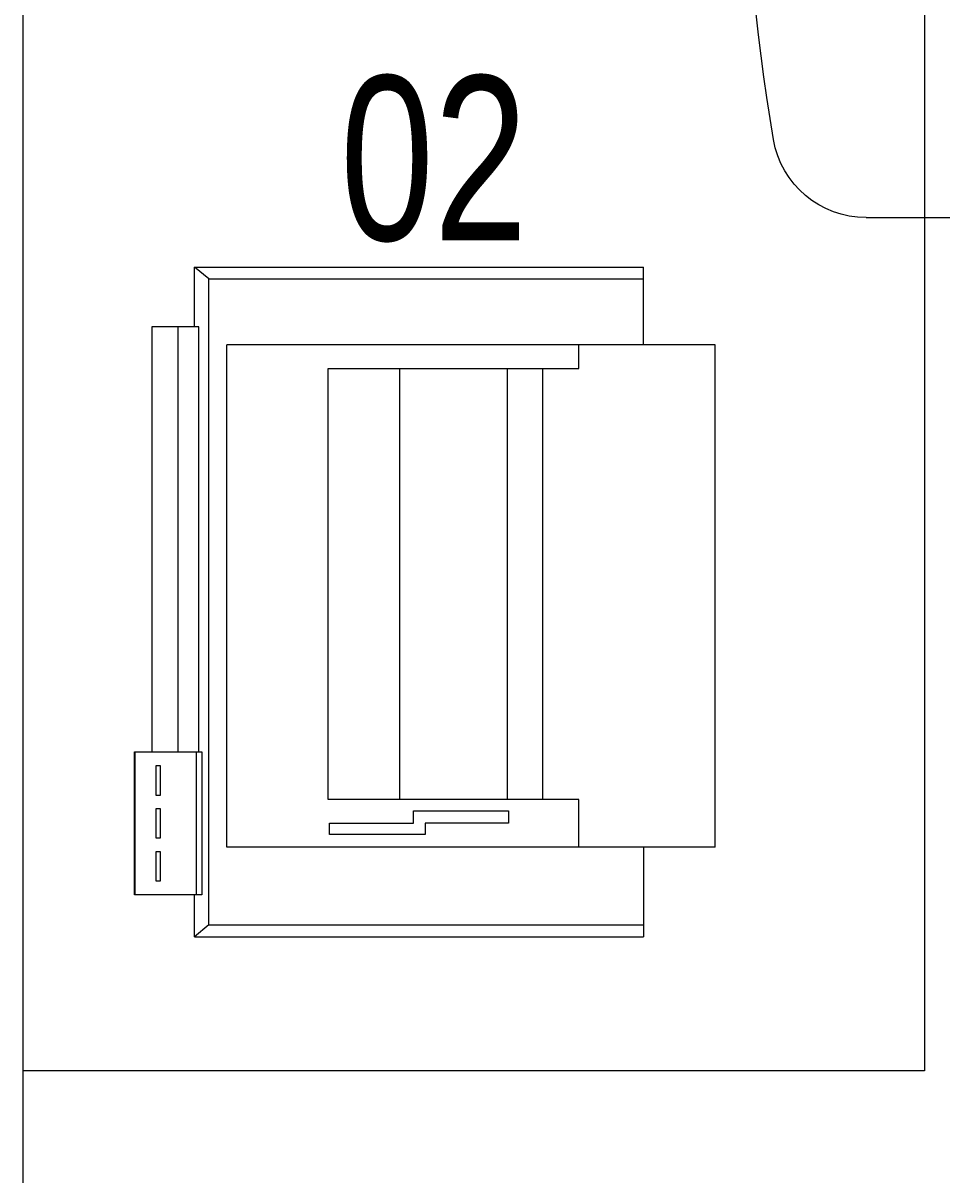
# Model space of a CAD drawing. Extents: x -234346 to 58427, y -132654 to -82394.
# Drawn here: x -52713 to -52224, y -100459 to -99846 of the extents above; entities that cross this region are included whole.
import ezdxf

# ---------------------------------------------------------------- set-up
doc = ezdxf.new("R2010")
doc.units = 0
doc.header["$LTSCALE"] = 8
doc.layers.get('0').update_dxf_attribs({"color": 9, "lineweight": 5})
for name, color, linetype, lineweight in [('72_EGR_EQP_TAG', 9, 'Continuous', 5), ('LOADING', 9, 'Continuous', 5), ('Walls', 9, 'Continuous', 5)]:
    doc.layers.add(name, color=color, linetype=linetype, lineweight=lineweight)
doc.styles.add('X3G_ENTITY_257CFD', font='swisscl.ttf', dxfattribs={"height": 200})

# ---------------------------------------------------------------- blocks, each defined once
blk = doc.blocks.new('ITPPLT2C-P')
for p, q in [((0.02286, 0.03177), (0.26184, 0.03177)), ((0.03041, 0.02557), (0.02286, 0.03177)), ((0.02286, 0), (0.02286, 0.03177)), ((0.26184, -0.00959), (0.26184, 0.03177)), ((0.03041, -0.31823), (0.03041, 0.02557)), ((0.03041, 0.02557), (0.26184, 0.02557)), ((0, 0), (0, -0.22622)), ((0.02518, 0), (0, 0)), ((0.01395, 0), (0.01395, -0.22622)), ((0.02518, 0), (0.01395, 0)), ((0.02518, -0.22622), (0.02518, 0)), ((0.0401, -0.27688), (0.0401, -0.00959)), ((0.3, -0.00959), (0.0401, -0.00959)), ((0.22741, -0.02218), (0.22741, -0.00959)), ((0.3, -0.27688), (0.3, -0.00959)), ((0.09395, -0.2515), (0.09395, -0.02218)), ((0.09395, -0.02218), (0.22741, -0.02218)), ((0.13211, -0.2515), (0.13211, -0.02218)), ((0.18945, -0.2515), (0.18945, -0.02218)), ((0.20824, -0.2515), (0.20824, -0.02218)), ((-0.0091, -0.22622), (0.02673, -0.22622)), ((-0.0091, -0.30235), (-0.0091, -0.22622)), ((-0.00872, -0.22622), (0.02363, -0.22622)), ((-0.00872, -0.30235), (-0.00872, -0.22622)), ((0, -0.22622), (0.02518, -0.22622)), ((0.01395, -0.22622), (0.02518, -0.22622)), ((0.02363, -0.22622), (0.02363, -0.30235)), ((0.02673, -0.22622), (0.02673, -0.30235)), ((0.00232, -0.24947), (0.00232, -0.23339)), ((0.00232, -0.23339), (0.00446, -0.23339)), ((0.00446, -0.23339), (0.00446, -0.24947)), ((0.00446, -0.24947), (0.00232, -0.24947)), ((0.00232, -0.27213), (0.00232, -0.25625)), ((0.00232, -0.25625), (0.00446, -0.25625)), ((0.00446, -0.25625), (0.00446, -0.27213)), ((0.22741, -0.2515), (0.09395, -0.2515)), ((0.22741, -0.27688), (0.22741, -0.2515)), ((0.13947, -0.2575), (0.19003, -0.2575)), ((0.13947, -0.26409), (0.13947, -0.2575)), ((0.19003, -0.2575), (0.19003, -0.26409)), ((0.09472, -0.2701), (0.09472, -0.26409)), ((0.09472, -0.26409), (0.13947, -0.26409)), ((0.19003, -0.26409), (0.14567, -0.26409)), ((0.14567, -0.26409), (0.14567, -0.2701)), ((0.00446, -0.27213), (0.00232, -0.27213)), ((0.14567, -0.2701), (0.09472, -0.2701)), ((0.00232, -0.29499), (0.00232, -0.2793)), ((0.00232, -0.2793), (0.00446, -0.2793)), ((0.00446, -0.2793), (0.00446, -0.29499)), ((0.3, -0.27688), (0.0401, -0.27688)), ((0.26184, -0.27688), (0.26184, -0.32462)), ((0.00446, -0.29499), (0.00232, -0.29499)), ((0.02673, -0.30235), (-0.0091, -0.30235)), ((0.02363, -0.30235), (-0.00872, -0.30235)), ((0.02286, -0.32462), (0.02286, -0.30235)), ((0.03041, -0.31823), (0.02286, -0.32462)), ((0.03041, -0.31823), (0.26184, -0.31823)), ((0.02286, -0.32462), (0.26184, -0.32462))]:
    blk.add_line(p, q)
blk = doc.blocks.new('GF21018-P')
blk.add_line((0.22049, 0.47563), (0.22049, 0.0675))
for centre, radius, start, end in [((-0.0001, -0.52948), 1.06948, 80.36712, 99.63288), ((0.17049, 0.47563), 0.05, 0, 80.36712)]:
    blk.add_arc(centre, radius, start, end)
blk = doc.blocks.new('1stF')
at = {"layer": 'LOADING', "color": 9}
for p, q in [((-52232.78, -98502.61, 0), (-52232.78, -100403.51, 0)), ((-52232.78, -100403.51, 0), (-52712.78, -100403.51, 0))]:
    blk.add_line(p, q, dxfattribs=at)
at = {"layer": 'Walls', "color": 9}
blk.add_line((-52712.78, -101584.99, 0.1), (-52712.78, -98022.61, 0.1), dxfattribs=at)
at = {"layer": 'LOADING', "color": 9, "extrusion": (7.77426e-06, 2.24021e-05, 1), "xscale": -1000, "yscale": 1000.000000000001, "zscale": 1000, "rotation": 90.00141075505213}
blk.add_blockref('GF21018-P', (-51788.3, -99729.04, -2.63), dxfattribs=at)
at = {"layer": 'LOADING', "color": 9, "extrusion": (-7.77425e-06, 2.55393e-17, -1), "xscale": -1000, "yscale": 999.9999999999981, "zscale": 1000}
blk.add_blockref('ITPPLT2C-P', (52644.29, -100007.64, 0.41), dxfattribs=at)
at = {"layer": '72_EGR_EQP_TAG', "color": 9, "insert": (-52494.05, -99874.12, 0), "char_height": 87.473, "attachment_point": 2, "style": 'X3G_ENTITY_257CFD'}
blk.add_mtext('02', dxfattribs=at)

msp = doc.modelspace()

# ---------------------------------------------------------------- block references
at = {"layer": '72_EGR_EQP_TAG'}
msp.add_blockref('1stF', (0, 0), dxfattribs=at)

doc.saveas('drawing.dxf')
